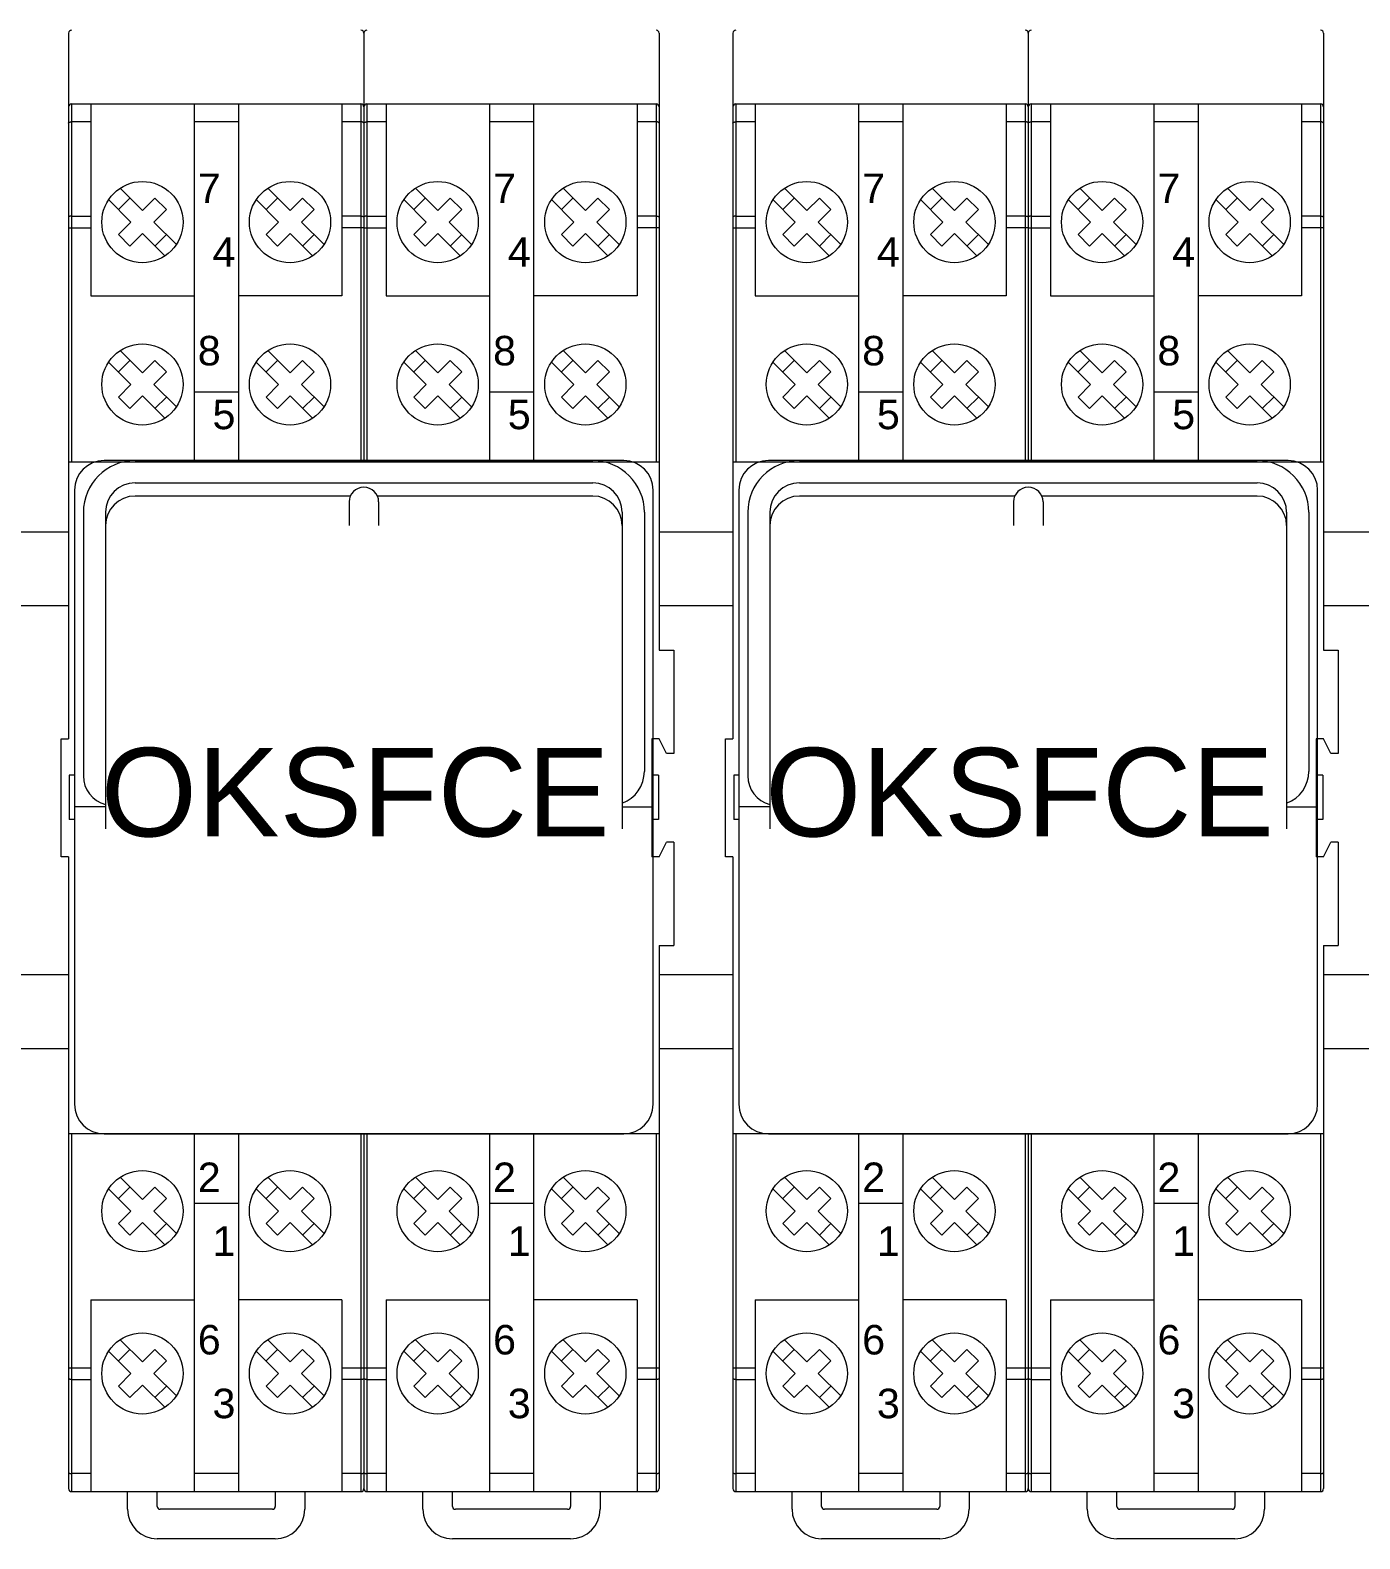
# Model space of a CAD drawing. Header units: millimetres. Extents: x 1359 to 3577, y 1336 to 3557.
# Drawn here: x 2274.6 to 2364.6, y 1787.3 to 1889.5 of the extents above; entities that cross this region are included whole.
import ezdxf

# ---------------------------------------------------------------- set-up
doc = ezdxf.new("R2010")
doc.units = ezdxf.units.MM
doc.set_wipeout_variables(frame=1)
doc.layers.add('000-PI-Oprema', color=30, linetype='Continuous', lineweight=5)
doc.layers.add('002-PI-Kabelska kanalica', color=150, linetype='Continuous')
doc.styles.get("Standard").update_dxf_attribs({"font": 'arial.ttf'})

msp = doc.modelspace()

# ---------------------------------------------------------------- linework, layer by layer
at = {"layer": '000-PI-Oprema', "color": 0, "linetype": 'ByBlock', "lineweight": 0}
for p, q in [((2277.38, 1884.54), (2296.98, 1884.54)), ((2278.68, 1884.54), (2278.68, 1871.54)), ((2295.68, 1884.54), (2295.68, 1871.54)), ((2297.38, 1884.54), (2316.98, 1884.54)), ((2298.68, 1884.54), (2298.68, 1871.54)), ((2315.68, 1884.54), (2315.68, 1871.54)), ((2322.38, 1884.54), (2341.98, 1884.54)), ((2323.68, 1884.54), (2323.68, 1871.54)), ((2340.68, 1884.54), (2340.68, 1871.54)), ((2342.38, 1884.54), (2361.98, 1884.54)), ((2343.68, 1884.54), (2343.68, 1871.54)), ((2360.68, 1884.54), (2360.68, 1871.54)), ((2278.68, 1883.33), (2277.38, 1883.33)), ((2288.68, 1883.33), (2285.68, 1883.33)), ((2296.98, 1883.33), (2295.68, 1883.33)), ((2298.68, 1883.33), (2297.38, 1883.33)), ((2308.68, 1883.33), (2305.68, 1883.33)), ((2316.98, 1883.33), (2315.68, 1883.33)), ((2323.68, 1883.33), (2322.38, 1883.33)), ((2333.68, 1883.33), (2330.68, 1883.33)), ((2341.98, 1883.33), (2340.68, 1883.33)), ((2343.68, 1883.33), (2342.38, 1883.33)), ((2353.68, 1883.33), (2350.68, 1883.33)), ((2361.98, 1883.33), (2360.68, 1883.33)), ((2280.67, 1878.83), (2282.18, 1877.32)), ((2290.67, 1878.83), (2292.18, 1877.32)), ((2300.67, 1878.83), (2302.18, 1877.32)), ((2310.67, 1878.83), (2312.18, 1877.32)), ((2325.67, 1878.83), (2327.18, 1877.32)), ((2335.67, 1878.83), (2337.18, 1877.32)), ((2345.67, 1878.83), (2347.18, 1877.32)), ((2355.67, 1878.83), (2357.18, 1877.32)), ((2279.89, 1878.06), (2281.4, 1876.54)), ((2280.56, 1877.39), (2281.33, 1878.17)), ((2282.18, 1877.32), (2283.03, 1878.17)), ((2283.03, 1878.17), (2283.81, 1877.39)), ((2289.89, 1878.06), (2291.4, 1876.54)), ((2290.56, 1877.39), (2291.33, 1878.17)), ((2292.18, 1877.32), (2293.03, 1878.17)), ((2293.03, 1878.17), (2293.81, 1877.39)), ((2299.89, 1878.06), (2301.4, 1876.54)), ((2300.56, 1877.39), (2301.33, 1878.17)), ((2302.18, 1877.32), (2303.03, 1878.17)), ((2303.03, 1878.17), (2303.81, 1877.39)), ((2309.89, 1878.06), (2311.4, 1876.54)), ((2310.56, 1877.39), (2311.33, 1878.17)), ((2312.18, 1877.32), (2313.03, 1878.17)), ((2313.03, 1878.17), (2313.81, 1877.39)), ((2324.89, 1878.06), (2326.4, 1876.54)), ((2325.56, 1877.39), (2326.33, 1878.17)), ((2327.18, 1877.32), (2328.03, 1878.17)), ((2328.03, 1878.17), (2328.81, 1877.39)), ((2334.89, 1878.06), (2336.4, 1876.54)), ((2335.56, 1877.39), (2336.33, 1878.17)), ((2337.18, 1877.32), (2338.03, 1878.17)), ((2338.03, 1878.17), (2338.81, 1877.39)), ((2344.89, 1878.06), (2346.4, 1876.54)), ((2345.56, 1877.39), (2346.33, 1878.17)), ((2347.18, 1877.32), (2348.03, 1878.17)), ((2348.03, 1878.17), (2348.81, 1877.39)), ((2354.89, 1878.06), (2356.4, 1876.54)), ((2355.56, 1877.39), (2356.33, 1878.17)), ((2357.18, 1877.32), (2358.03, 1878.17)), ((2358.03, 1878.17), (2358.81, 1877.39)), ((2277.38, 1876.95), (2278.68, 1876.95)), ((2280.56, 1875.69), (2281.4, 1876.54)), ((2282.96, 1876.54), (2283.81, 1877.39)), ((2282.96, 1876.54), (2284.48, 1875.02)), ((2290.56, 1875.69), (2291.4, 1876.54)), ((2292.96, 1876.54), (2293.81, 1877.39)), ((2292.96, 1876.54), (2294.48, 1875.02)), ((2296.98, 1876.95), (2295.68, 1876.95)), ((2297.38, 1876.95), (2298.68, 1876.95)), ((2300.56, 1875.69), (2301.4, 1876.54)), ((2302.96, 1876.54), (2303.81, 1877.39)), ((2302.96, 1876.54), (2304.48, 1875.02)), ((2310.56, 1875.69), (2311.4, 1876.54)), ((2312.96, 1876.54), (2313.81, 1877.39)), ((2312.96, 1876.54), (2314.48, 1875.02)), ((2316.98, 1876.95), (2315.68, 1876.95)), ((2322.38, 1876.95), (2323.68, 1876.95)), ((2325.56, 1875.69), (2326.4, 1876.54)), ((2327.96, 1876.54), (2328.81, 1877.39)), ((2327.96, 1876.54), (2329.48, 1875.02)), ((2335.56, 1875.69), (2336.4, 1876.54)), ((2337.96, 1876.54), (2338.81, 1877.39)), ((2337.96, 1876.54), (2339.48, 1875.02)), ((2341.98, 1876.95), (2340.68, 1876.95)), ((2342.38, 1876.95), (2343.68, 1876.95)), ((2345.56, 1875.69), (2346.4, 1876.54)), ((2347.96, 1876.54), (2348.81, 1877.39)), ((2347.96, 1876.54), (2349.48, 1875.02)), ((2355.56, 1875.69), (2356.4, 1876.54)), ((2357.96, 1876.54), (2358.81, 1877.39)), ((2357.96, 1876.54), (2359.48, 1875.02)), ((2361.98, 1876.95), (2360.68, 1876.95)), ((2277.18, 1876.16), (2278.68, 1876.16)), ((2280.56, 1875.69), (2281.33, 1874.91)), ((2281.33, 1874.91), (2282.18, 1875.76)), ((2282.18, 1875.76), (2283.7, 1874.25)), ((2283.03, 1874.91), (2283.81, 1875.69)), ((2290.56, 1875.69), (2291.33, 1874.91)), ((2291.33, 1874.91), (2292.18, 1875.76)), ((2292.18, 1875.76), (2293.7, 1874.25)), ((2293.03, 1874.91), (2293.81, 1875.69)), ((2297.18, 1876.16), (2295.68, 1876.16)), ((2297.18, 1876.16), (2298.68, 1876.16)), ((2300.56, 1875.69), (2301.33, 1874.91)), ((2301.33, 1874.91), (2302.18, 1875.76)), ((2302.18, 1875.76), (2303.7, 1874.25)), ((2303.03, 1874.91), (2303.81, 1875.69)), ((2310.56, 1875.69), (2311.33, 1874.91)), ((2311.33, 1874.91), (2312.18, 1875.76)), ((2312.18, 1875.76), (2313.7, 1874.25)), ((2313.03, 1874.91), (2313.81, 1875.69)), ((2317.18, 1876.16), (2315.68, 1876.16)), ((2322.18, 1876.16), (2323.68, 1876.16)), ((2325.56, 1875.69), (2326.33, 1874.91)), ((2326.33, 1874.91), (2327.18, 1875.76)), ((2327.18, 1875.76), (2328.7, 1874.25)), ((2328.03, 1874.91), (2328.81, 1875.69)), ((2335.56, 1875.69), (2336.33, 1874.91)), ((2336.33, 1874.91), (2337.18, 1875.76)), ((2337.18, 1875.76), (2338.7, 1874.25)), ((2338.03, 1874.91), (2338.81, 1875.69)), ((2342.18, 1876.16), (2340.68, 1876.16)), ((2342.18, 1876.16), (2343.68, 1876.16)), ((2345.56, 1875.69), (2346.33, 1874.91)), ((2346.33, 1874.91), (2347.18, 1875.76)), ((2347.18, 1875.76), (2348.7, 1874.25)), ((2348.03, 1874.91), (2348.81, 1875.69)), ((2355.56, 1875.69), (2356.33, 1874.91)), ((2356.33, 1874.91), (2357.18, 1875.76)), ((2357.18, 1875.76), (2358.7, 1874.25)), ((2358.03, 1874.91), (2358.81, 1875.69)), ((2362.18, 1876.16), (2360.68, 1876.16)), ((2278.68, 1871.54), (2285.68, 1871.54)), ((2295.68, 1871.54), (2288.68, 1871.54)), ((2298.68, 1871.54), (2305.68, 1871.54)), ((2315.68, 1871.54), (2308.68, 1871.54)), ((2323.68, 1871.54), (2330.68, 1871.54)), ((2340.68, 1871.54), (2333.68, 1871.54)), ((2343.68, 1871.54), (2350.68, 1871.54)), ((2360.68, 1871.54), (2353.68, 1871.54)), ((2280.67, 1867.83), (2282.18, 1866.32)), ((2290.67, 1867.83), (2292.18, 1866.32)), ((2300.67, 1867.83), (2302.18, 1866.32)), ((2310.67, 1867.83), (2312.18, 1866.32)), ((2325.67, 1867.83), (2327.18, 1866.32)), ((2335.67, 1867.83), (2337.18, 1866.32)), ((2345.67, 1867.83), (2347.18, 1866.32)), ((2355.67, 1867.83), (2357.18, 1866.32)), ((2279.89, 1867.06), (2281.4, 1865.54)), ((2280.56, 1866.39), (2281.33, 1867.17)), ((2282.18, 1866.32), (2283.03, 1867.17)), ((2282.96, 1865.54), (2283.81, 1866.39)), ((2283.03, 1867.17), (2283.81, 1866.39)), ((2289.89, 1867.06), (2291.4, 1865.54)), ((2290.56, 1866.39), (2291.33, 1867.17)), ((2292.18, 1866.32), (2293.03, 1867.17)), ((2292.96, 1865.54), (2293.81, 1866.39)), ((2293.03, 1867.17), (2293.81, 1866.39)), ((2299.89, 1867.06), (2301.4, 1865.54)), ((2300.56, 1866.39), (2301.33, 1867.17)), ((2302.18, 1866.32), (2303.03, 1867.17)), ((2302.96, 1865.54), (2303.81, 1866.39)), ((2303.03, 1867.17), (2303.81, 1866.39)), ((2309.89, 1867.06), (2311.4, 1865.54)), ((2310.56, 1866.39), (2311.33, 1867.17)), ((2312.18, 1866.32), (2313.03, 1867.17)), ((2312.96, 1865.54), (2313.81, 1866.39)), ((2313.03, 1867.17), (2313.81, 1866.39)), ((2324.89, 1867.06), (2326.4, 1865.54)), ((2325.56, 1866.39), (2326.33, 1867.17)), ((2327.18, 1866.32), (2328.03, 1867.17)), ((2327.96, 1865.54), (2328.81, 1866.39)), ((2328.03, 1867.17), (2328.81, 1866.39)), ((2334.89, 1867.06), (2336.4, 1865.54)), ((2335.56, 1866.39), (2336.33, 1867.17)), ((2337.18, 1866.32), (2338.03, 1867.17)), ((2337.96, 1865.54), (2338.81, 1866.39)), ((2338.03, 1867.17), (2338.81, 1866.39)), ((2344.89, 1867.06), (2346.4, 1865.54)), ((2345.56, 1866.39), (2346.33, 1867.17)), ((2347.18, 1866.32), (2348.03, 1867.17)), ((2347.96, 1865.54), (2348.81, 1866.39)), ((2348.03, 1867.17), (2348.81, 1866.39)), ((2354.89, 1867.06), (2356.4, 1865.54)), ((2355.56, 1866.39), (2356.33, 1867.17)), ((2357.18, 1866.32), (2358.03, 1867.17)), ((2357.96, 1865.54), (2358.81, 1866.39)), ((2358.03, 1867.17), (2358.81, 1866.39)), ((2280.56, 1864.69), (2281.4, 1865.54)), ((2282.96, 1865.54), (2284.48, 1864.02)), ((2290.56, 1864.69), (2291.4, 1865.54)), ((2292.96, 1865.54), (2294.48, 1864.02)), ((2300.56, 1864.69), (2301.4, 1865.54)), ((2302.96, 1865.54), (2304.48, 1864.02)), ((2310.56, 1864.69), (2311.4, 1865.54)), ((2312.96, 1865.54), (2314.48, 1864.02)), ((2325.56, 1864.69), (2326.4, 1865.54)), ((2327.96, 1865.54), (2329.48, 1864.02)), ((2335.56, 1864.69), (2336.4, 1865.54)), ((2337.96, 1865.54), (2339.48, 1864.02)), ((2345.56, 1864.69), (2346.4, 1865.54)), ((2347.96, 1865.54), (2349.48, 1864.02)), ((2355.56, 1864.69), (2356.4, 1865.54)), ((2357.96, 1865.54), (2359.48, 1864.02)), ((2280.56, 1864.69), (2281.33, 1863.91)), ((2281.33, 1863.91), (2282.18, 1864.76)), ((2282.18, 1864.76), (2283.7, 1863.25)), ((2283.03, 1863.91), (2283.81, 1864.69)), ((2288.68, 1865.02), (2285.68, 1865.02)), ((2290.56, 1864.69), (2291.33, 1863.91)), ((2291.33, 1863.91), (2292.18, 1864.76)), ((2292.18, 1864.76), (2293.7, 1863.25)), ((2293.03, 1863.91), (2293.81, 1864.69)), ((2300.56, 1864.69), (2301.33, 1863.91)), ((2301.33, 1863.91), (2302.18, 1864.76)), ((2302.18, 1864.76), (2303.7, 1863.25)), ((2303.03, 1863.91), (2303.81, 1864.69)), ((2308.68, 1865.02), (2305.68, 1865.02)), ((2310.56, 1864.69), (2311.33, 1863.91)), ((2311.33, 1863.91), (2312.18, 1864.76)), ((2312.18, 1864.76), (2313.7, 1863.25)), ((2313.03, 1863.91), (2313.81, 1864.69)), ((2325.56, 1864.69), (2326.33, 1863.91)), ((2326.33, 1863.91), (2327.18, 1864.76)), ((2327.18, 1864.76), (2328.7, 1863.25)), ((2328.03, 1863.91), (2328.81, 1864.69)), ((2333.68, 1865.02), (2330.68, 1865.02)), ((2335.56, 1864.69), (2336.33, 1863.91)), ((2336.33, 1863.91), (2337.18, 1864.76)), ((2337.18, 1864.76), (2338.7, 1863.25)), ((2338.03, 1863.91), (2338.81, 1864.69)), ((2345.56, 1864.69), (2346.33, 1863.91)), ((2346.33, 1863.91), (2347.18, 1864.76)), ((2347.18, 1864.76), (2348.7, 1863.25)), ((2348.03, 1863.91), (2348.81, 1864.69)), ((2353.68, 1865.02), (2350.68, 1865.02)), ((2355.56, 1864.69), (2356.33, 1863.91)), ((2356.33, 1863.91), (2357.18, 1864.76)), ((2357.18, 1864.76), (2358.7, 1863.25)), ((2358.03, 1863.91), (2358.81, 1864.69)), ((2318.18, 1847.54), (2318.18, 1840.54)), ((2363.18, 1847.54), (2363.18, 1840.54)), ((2318.18, 1834.54), (2318.18, 1827.54)), ((2363.18, 1834.54), (2363.18, 1827.54)), ((2279.89, 1811.06), (2281.4, 1809.54)), ((2280.56, 1810.39), (2281.33, 1811.17)), ((2280.67, 1811.83), (2282.18, 1810.32)), ((2282.18, 1810.32), (2283.03, 1811.17)), ((2283.03, 1811.17), (2283.81, 1810.39)), ((2289.89, 1811.06), (2291.4, 1809.54)), ((2290.56, 1810.39), (2291.33, 1811.17)), ((2290.67, 1811.83), (2292.18, 1810.32)), ((2292.18, 1810.32), (2293.03, 1811.17)), ((2293.03, 1811.17), (2293.81, 1810.39)), ((2299.89, 1811.06), (2301.4, 1809.54)), ((2300.56, 1810.39), (2301.33, 1811.17)), ((2300.67, 1811.83), (2302.18, 1810.32)), ((2302.18, 1810.32), (2303.03, 1811.17)), ((2303.03, 1811.17), (2303.81, 1810.39)), ((2309.89, 1811.06), (2311.4, 1809.54)), ((2310.56, 1810.39), (2311.33, 1811.17)), ((2310.67, 1811.83), (2312.18, 1810.32)), ((2312.18, 1810.32), (2313.03, 1811.17)), ((2313.03, 1811.17), (2313.81, 1810.39)), ((2324.89, 1811.06), (2326.4, 1809.54)), ((2325.56, 1810.39), (2326.33, 1811.17)), ((2325.67, 1811.83), (2327.18, 1810.32)), ((2327.18, 1810.32), (2328.03, 1811.17)), ((2328.03, 1811.17), (2328.81, 1810.39)), ((2334.89, 1811.06), (2336.4, 1809.54)), ((2335.56, 1810.39), (2336.33, 1811.17)), ((2335.67, 1811.83), (2337.18, 1810.32)), ((2337.18, 1810.32), (2338.03, 1811.17)), ((2338.03, 1811.17), (2338.81, 1810.39)), ((2344.89, 1811.06), (2346.4, 1809.54)), ((2345.56, 1810.39), (2346.33, 1811.17)), ((2345.67, 1811.83), (2347.18, 1810.32)), ((2347.18, 1810.32), (2348.03, 1811.17)), ((2348.03, 1811.17), (2348.81, 1810.39)), ((2354.89, 1811.06), (2356.4, 1809.54)), ((2355.56, 1810.39), (2356.33, 1811.17)), ((2355.67, 1811.83), (2357.18, 1810.32)), ((2357.18, 1810.32), (2358.03, 1811.17)), ((2358.03, 1811.17), (2358.81, 1810.39)), ((2282.96, 1809.54), (2283.81, 1810.39)), ((2288.68, 1810.06), (2285.68, 1810.06)), ((2292.96, 1809.54), (2293.81, 1810.39)), ((2302.96, 1809.54), (2303.81, 1810.39)), ((2308.68, 1810.06), (2305.68, 1810.06)), ((2312.96, 1809.54), (2313.81, 1810.39)), ((2327.96, 1809.54), (2328.81, 1810.39)), ((2333.68, 1810.06), (2330.68, 1810.06)), ((2337.96, 1809.54), (2338.81, 1810.39)), ((2347.96, 1809.54), (2348.81, 1810.39)), ((2353.68, 1810.06), (2350.68, 1810.06)), ((2357.96, 1809.54), (2358.81, 1810.39)), ((2280.56, 1808.69), (2281.4, 1809.54)), ((2282.96, 1809.54), (2284.48, 1808.02)), ((2290.56, 1808.69), (2291.4, 1809.54)), ((2292.96, 1809.54), (2294.48, 1808.02)), ((2300.56, 1808.69), (2301.4, 1809.54)), ((2302.96, 1809.54), (2304.48, 1808.02)), ((2310.56, 1808.69), (2311.4, 1809.54)), ((2312.96, 1809.54), (2314.48, 1808.02)), ((2325.56, 1808.69), (2326.4, 1809.54)), ((2327.96, 1809.54), (2329.48, 1808.02)), ((2335.56, 1808.69), (2336.4, 1809.54)), ((2337.96, 1809.54), (2339.48, 1808.02)), ((2345.56, 1808.69), (2346.4, 1809.54)), ((2347.96, 1809.54), (2349.48, 1808.02)), ((2355.56, 1808.69), (2356.4, 1809.54)), ((2357.96, 1809.54), (2359.48, 1808.02)), ((2280.56, 1808.69), (2281.33, 1807.91)), ((2281.33, 1807.91), (2282.18, 1808.76)), ((2282.18, 1808.76), (2283.7, 1807.25)), ((2283.03, 1807.91), (2283.81, 1808.69)), ((2290.56, 1808.69), (2291.33, 1807.91)), ((2291.33, 1807.91), (2292.18, 1808.76)), ((2292.18, 1808.76), (2293.7, 1807.25)), ((2293.03, 1807.91), (2293.81, 1808.69)), ((2300.56, 1808.69), (2301.33, 1807.91)), ((2301.33, 1807.91), (2302.18, 1808.76)), ((2302.18, 1808.76), (2303.7, 1807.25)), ((2303.03, 1807.91), (2303.81, 1808.69)), ((2310.56, 1808.69), (2311.33, 1807.91)), ((2311.33, 1807.91), (2312.18, 1808.76)), ((2312.18, 1808.76), (2313.7, 1807.25)), ((2313.03, 1807.91), (2313.81, 1808.69)), ((2325.56, 1808.69), (2326.33, 1807.91)), ((2326.33, 1807.91), (2327.18, 1808.76)), ((2327.18, 1808.76), (2328.7, 1807.25)), ((2328.03, 1807.91), (2328.81, 1808.69)), ((2335.56, 1808.69), (2336.33, 1807.91)), ((2336.33, 1807.91), (2337.18, 1808.76)), ((2337.18, 1808.76), (2338.7, 1807.25)), ((2338.03, 1807.91), (2338.81, 1808.69)), ((2345.56, 1808.69), (2346.33, 1807.91)), ((2346.33, 1807.91), (2347.18, 1808.76)), ((2347.18, 1808.76), (2348.7, 1807.25)), ((2348.03, 1807.91), (2348.81, 1808.69)), ((2355.56, 1808.69), (2356.33, 1807.91)), ((2356.33, 1807.91), (2357.18, 1808.76)), ((2357.18, 1808.76), (2358.7, 1807.25)), ((2358.03, 1807.91), (2358.81, 1808.69)), ((2278.68, 1803.54), (2278.68, 1790.54)), ((2278.68, 1803.54), (2285.68, 1803.54)), ((2295.68, 1803.54), (2288.68, 1803.54)), ((2295.68, 1803.54), (2295.68, 1790.54)), ((2298.68, 1803.54), (2298.68, 1790.54)), ((2298.68, 1803.54), (2305.68, 1803.54)), ((2315.68, 1803.54), (2308.68, 1803.54)), ((2315.68, 1803.54), (2315.68, 1790.54)), ((2323.68, 1803.54), (2323.68, 1790.54)), ((2323.68, 1803.54), (2330.68, 1803.54)), ((2340.68, 1803.54), (2333.68, 1803.54)), ((2340.68, 1803.54), (2340.68, 1790.54)), ((2343.68, 1803.54), (2343.68, 1790.54)), ((2343.68, 1803.54), (2350.68, 1803.54)), ((2360.68, 1803.54), (2353.68, 1803.54)), ((2360.68, 1803.54), (2360.68, 1790.54)), ((2280.67, 1800.83), (2282.18, 1799.32)), ((2290.67, 1800.83), (2292.18, 1799.32)), ((2300.67, 1800.83), (2302.18, 1799.32)), ((2310.67, 1800.83), (2312.18, 1799.32)), ((2325.67, 1800.83), (2327.18, 1799.32)), ((2335.67, 1800.83), (2337.18, 1799.32)), ((2345.67, 1800.83), (2347.18, 1799.32)), ((2355.67, 1800.83), (2357.18, 1799.32)), ((2279.89, 1800.06), (2281.4, 1798.54)), ((2280.56, 1799.39), (2281.33, 1800.17)), ((2282.18, 1799.32), (2283.03, 1800.17)), ((2283.03, 1800.17), (2283.81, 1799.39)), ((2289.89, 1800.06), (2291.4, 1798.54)), ((2290.56, 1799.39), (2291.33, 1800.17)), ((2292.18, 1799.32), (2293.03, 1800.17)), ((2293.03, 1800.17), (2293.81, 1799.39)), ((2299.89, 1800.06), (2301.4, 1798.54)), ((2300.56, 1799.39), (2301.33, 1800.17)), ((2302.18, 1799.32), (2303.03, 1800.17)), ((2303.03, 1800.17), (2303.81, 1799.39)), ((2309.89, 1800.06), (2311.4, 1798.54)), ((2310.56, 1799.39), (2311.33, 1800.17)), ((2312.18, 1799.32), (2313.03, 1800.17)), ((2313.03, 1800.17), (2313.81, 1799.39)), ((2324.89, 1800.06), (2326.4, 1798.54)), ((2325.56, 1799.39), (2326.33, 1800.17)), ((2327.18, 1799.32), (2328.03, 1800.17)), ((2328.03, 1800.17), (2328.81, 1799.39)), ((2334.89, 1800.06), (2336.4, 1798.54)), ((2335.56, 1799.39), (2336.33, 1800.17)), ((2337.18, 1799.32), (2338.03, 1800.17)), ((2338.03, 1800.17), (2338.81, 1799.39)), ((2344.89, 1800.06), (2346.4, 1798.54)), ((2345.56, 1799.39), (2346.33, 1800.17)), ((2347.18, 1799.32), (2348.03, 1800.17)), ((2348.03, 1800.17), (2348.81, 1799.39)), ((2354.89, 1800.06), (2356.4, 1798.54)), ((2355.56, 1799.39), (2356.33, 1800.17)), ((2357.18, 1799.32), (2358.03, 1800.17)), ((2358.03, 1800.17), (2358.81, 1799.39)), ((2277.18, 1798.92), (2278.68, 1798.92)), ((2282.96, 1798.54), (2283.81, 1799.39)), ((2292.96, 1798.54), (2293.81, 1799.39)), ((2295.68, 1798.92), (2297.18, 1798.92)), ((2297.18, 1798.92), (2298.68, 1798.92)), ((2302.96, 1798.54), (2303.81, 1799.39)), ((2312.96, 1798.54), (2313.81, 1799.39)), ((2315.68, 1798.92), (2317.18, 1798.92)), ((2322.18, 1798.92), (2323.68, 1798.92)), ((2327.96, 1798.54), (2328.81, 1799.39)), ((2337.96, 1798.54), (2338.81, 1799.39)), ((2340.68, 1798.92), (2342.18, 1798.92)), ((2342.18, 1798.92), (2343.68, 1798.92)), ((2347.96, 1798.54), (2348.81, 1799.39)), ((2357.96, 1798.54), (2358.81, 1799.39)), ((2360.68, 1798.92), (2362.18, 1798.92)), ((2277.38, 1798.13), (2278.68, 1798.13)), ((2280.56, 1797.69), (2281.4, 1798.54)), ((2281.33, 1796.91), (2282.18, 1797.76)), ((2282.18, 1797.76), (2283.7, 1796.25)), ((2282.96, 1798.54), (2284.48, 1797.02)), ((2290.56, 1797.69), (2291.4, 1798.54)), ((2291.33, 1796.91), (2292.18, 1797.76)), ((2292.18, 1797.76), (2293.7, 1796.25)), ((2292.96, 1798.54), (2294.48, 1797.02)), ((2296.98, 1798.13), (2295.68, 1798.13)), ((2297.38, 1798.13), (2298.68, 1798.13)), ((2300.56, 1797.69), (2301.4, 1798.54)), ((2301.33, 1796.91), (2302.18, 1797.76)), ((2302.18, 1797.76), (2303.7, 1796.25)), ((2302.96, 1798.54), (2304.48, 1797.02)), ((2310.56, 1797.69), (2311.4, 1798.54)), ((2311.33, 1796.91), (2312.18, 1797.76)), ((2312.18, 1797.76), (2313.7, 1796.25)), ((2312.96, 1798.54), (2314.48, 1797.02)), ((2316.98, 1798.13), (2315.68, 1798.13)), ((2322.38, 1798.13), (2323.68, 1798.13)), ((2325.56, 1797.69), (2326.4, 1798.54)), ((2326.33, 1796.91), (2327.18, 1797.76)), ((2327.18, 1797.76), (2328.7, 1796.25)), ((2327.96, 1798.54), (2329.48, 1797.02)), ((2335.56, 1797.69), (2336.4, 1798.54)), ((2336.33, 1796.91), (2337.18, 1797.76)), ((2337.18, 1797.76), (2338.7, 1796.25)), ((2337.96, 1798.54), (2339.48, 1797.02)), ((2341.98, 1798.13), (2340.68, 1798.13)), ((2342.38, 1798.13), (2343.68, 1798.13)), ((2345.56, 1797.69), (2346.4, 1798.54)), ((2346.33, 1796.91), (2347.18, 1797.76)), ((2347.18, 1797.76), (2348.7, 1796.25)), ((2347.96, 1798.54), (2349.48, 1797.02)), ((2355.56, 1797.69), (2356.4, 1798.54)), ((2356.33, 1796.91), (2357.18, 1797.76)), ((2357.18, 1797.76), (2358.7, 1796.25)), ((2357.96, 1798.54), (2359.48, 1797.02)), ((2361.98, 1798.13), (2360.68, 1798.13)), ((2280.56, 1797.69), (2281.33, 1796.91)), ((2283.03, 1796.91), (2283.81, 1797.69)), ((2290.56, 1797.69), (2291.33, 1796.91)), ((2293.03, 1796.91), (2293.81, 1797.69)), ((2300.56, 1797.69), (2301.33, 1796.91)), ((2303.03, 1796.91), (2303.81, 1797.69)), ((2310.56, 1797.69), (2311.33, 1796.91)), ((2313.03, 1796.91), (2313.81, 1797.69)), ((2325.56, 1797.69), (2326.33, 1796.91)), ((2328.03, 1796.91), (2328.81, 1797.69)), ((2335.56, 1797.69), (2336.33, 1796.91)), ((2338.03, 1796.91), (2338.81, 1797.69)), ((2345.56, 1797.69), (2346.33, 1796.91)), ((2348.03, 1796.91), (2348.81, 1797.69)), ((2355.56, 1797.69), (2356.33, 1796.91)), ((2358.03, 1796.91), (2358.81, 1797.69)), ((2278.68, 1791.76), (2277.38, 1791.76)), ((2288.68, 1791.76), (2285.68, 1791.76)), ((2296.98, 1791.76), (2295.68, 1791.76)), ((2298.68, 1791.76), (2297.38, 1791.76)), ((2308.68, 1791.76), (2305.68, 1791.76)), ((2316.98, 1791.76), (2315.68, 1791.76)), ((2323.68, 1791.76), (2322.38, 1791.76)), ((2333.68, 1791.76), (2330.68, 1791.76)), ((2341.98, 1791.76), (2340.68, 1791.76)), ((2343.68, 1791.76), (2342.38, 1791.76)), ((2353.68, 1791.76), (2350.68, 1791.76)), ((2361.98, 1791.76), (2360.68, 1791.76)), ((2277.38, 1790.54), (2296.98, 1790.54)), ((2281.18, 1789.34), (2281.18, 1790.54)), ((2283.18, 1789.54), (2283.18, 1790.54)), ((2283.18, 1789.54), (2283.18, 1790.54)), ((2291.18, 1790.54), (2291.18, 1789.54)), ((2291.18, 1790.54), (2291.18, 1789.54)), ((2293.18, 1790.54), (2293.18, 1789.34)), ((2297.38, 1790.54), (2316.98, 1790.54)), ((2301.18, 1789.34), (2301.18, 1790.54)), ((2303.18, 1789.54), (2303.18, 1790.54)), ((2311.18, 1790.54), (2311.18, 1789.54)), ((2313.18, 1790.54), (2313.18, 1789.34)), ((2322.38, 1790.54), (2341.98, 1790.54)), ((2326.18, 1789.34), (2326.18, 1790.54)), ((2328.18, 1789.54), (2328.18, 1790.54)), ((2328.18, 1789.54), (2328.18, 1790.54)), ((2336.18, 1790.54), (2336.18, 1789.54)), ((2336.18, 1790.54), (2336.18, 1789.54)), ((2338.18, 1790.54), (2338.18, 1789.34)), ((2342.38, 1790.54), (2361.98, 1790.54)), ((2346.18, 1789.34), (2346.18, 1790.54)), ((2348.18, 1789.54), (2348.18, 1790.54)), ((2356.18, 1790.54), (2356.18, 1789.54)), ((2358.18, 1790.54), (2358.18, 1789.34)), ((2290.98, 1789.34), (2283.38, 1789.34)), ((2290.98, 1789.34), (2283.38, 1789.34)), ((2310.98, 1789.34), (2303.38, 1789.34)), ((2335.98, 1789.34), (2328.38, 1789.34)), ((2335.98, 1789.34), (2328.38, 1789.34)), ((2355.98, 1789.34), (2348.38, 1789.34)), ((2291.18, 1787.34), (2283.18, 1787.34)), ((2311.18, 1787.34), (2303.18, 1787.34)), ((2336.18, 1787.34), (2328.18, 1787.34)), ((2356.18, 1787.34), (2348.18, 1787.34))]:
    msp.add_line(p, q, dxfattribs=at)
for points in [[(2277.18, 1883.25), (2277.18, 1883.26), (2277.19, 1883.27), (2277.2, 1883.28), (2277.21, 1883.29), (2277.22, 1883.29), (2277.24, 1883.3), (2277.26, 1883.31), (2277.28, 1883.31), (2277.31, 1883.32), (2277.33, 1883.32), (2277.36, 1883.32), (2277.38, 1883.33)], [(2297.18, 1883.25), (2297.18, 1883.26), (2297.18, 1883.27), (2297.17, 1883.28), (2297.16, 1883.29), (2297.14, 1883.29), (2297.12, 1883.3), (2297.1, 1883.31), (2297.08, 1883.31), (2297.06, 1883.32), (2297.03, 1883.32), (2297.01, 1883.32), (2296.98, 1883.33)], [(2297.18, 1883.25), (2297.18, 1883.26), (2297.19, 1883.27), (2297.2, 1883.28), (2297.21, 1883.29), (2297.22, 1883.29), (2297.24, 1883.3), (2297.26, 1883.31), (2297.28, 1883.31), (2297.31, 1883.32), (2297.33, 1883.32), (2297.36, 1883.32), (2297.38, 1883.33)], [(2317.18, 1883.25), (2317.18, 1883.26), (2317.18, 1883.27), (2317.17, 1883.28), (2317.16, 1883.29), (2317.14, 1883.29), (2317.12, 1883.3), (2317.1, 1883.31), (2317.08, 1883.31), (2317.06, 1883.32), (2317.03, 1883.32), (2317.01, 1883.32), (2316.98, 1883.33)], [(2322.18, 1883.25), (2322.18, 1883.26), (2322.19, 1883.27), (2322.2, 1883.28), (2322.21, 1883.29), (2322.22, 1883.29), (2322.24, 1883.3), (2322.26, 1883.31), (2322.28, 1883.31), (2322.31, 1883.32), (2322.33, 1883.32), (2322.36, 1883.32), (2322.38, 1883.33)], [(2342.18, 1883.25), (2342.18, 1883.26), (2342.18, 1883.27), (2342.17, 1883.28), (2342.16, 1883.29), (2342.14, 1883.29), (2342.12, 1883.3), (2342.1, 1883.31), (2342.08, 1883.31), (2342.06, 1883.32), (2342.03, 1883.32), (2342.01, 1883.32), (2341.98, 1883.33)], [(2342.18, 1883.25), (2342.18, 1883.26), (2342.19, 1883.27), (2342.2, 1883.28), (2342.21, 1883.29), (2342.22, 1883.29), (2342.24, 1883.3), (2342.26, 1883.31), (2342.28, 1883.31), (2342.31, 1883.32), (2342.33, 1883.32), (2342.36, 1883.32), (2342.38, 1883.33)], [(2362.18, 1883.25), (2362.18, 1883.26), (2362.18, 1883.27), (2362.17, 1883.28), (2362.16, 1883.29), (2362.14, 1883.29), (2362.12, 1883.3), (2362.1, 1883.31), (2362.08, 1883.31), (2362.06, 1883.32), (2362.03, 1883.32), (2362.01, 1883.32), (2361.98, 1883.33)], [(2277.38, 1876.95), (2277.36, 1876.95), (2277.33, 1876.95), (2277.31, 1876.94), (2277.28, 1876.94), (2277.26, 1876.93), (2277.24, 1876.92), (2277.22, 1876.92), (2277.21, 1876.91), (2277.2, 1876.9), (2277.19, 1876.89), (2277.18, 1876.88), (2277.18, 1876.87)], [(2296.98, 1876.95), (2297.01, 1876.95), (2297.03, 1876.95), (2297.06, 1876.94), (2297.08, 1876.94), (2297.1, 1876.93), (2297.12, 1876.92), (2297.14, 1876.92), (2297.16, 1876.91), (2297.17, 1876.9), (2297.18, 1876.89), (2297.18, 1876.88), (2297.18, 1876.87)], [(2297.38, 1876.95), (2297.36, 1876.95), (2297.33, 1876.95), (2297.31, 1876.94), (2297.28, 1876.94), (2297.26, 1876.93), (2297.24, 1876.92), (2297.22, 1876.92), (2297.21, 1876.91), (2297.2, 1876.9), (2297.19, 1876.89), (2297.18, 1876.88), (2297.18, 1876.87)], [(2316.98, 1876.95), (2317.01, 1876.95), (2317.03, 1876.95), (2317.06, 1876.94), (2317.08, 1876.94), (2317.1, 1876.93), (2317.12, 1876.92), (2317.14, 1876.92), (2317.16, 1876.91), (2317.17, 1876.9), (2317.18, 1876.89), (2317.18, 1876.88), (2317.18, 1876.87)], [(2322.38, 1876.95), (2322.36, 1876.95), (2322.33, 1876.95), (2322.31, 1876.94), (2322.28, 1876.94), (2322.26, 1876.93), (2322.24, 1876.92), (2322.22, 1876.92), (2322.21, 1876.91), (2322.2, 1876.9), (2322.19, 1876.89), (2322.18, 1876.88), (2322.18, 1876.87)], [(2341.98, 1876.95), (2342.01, 1876.95), (2342.03, 1876.95), (2342.06, 1876.94), (2342.08, 1876.94), (2342.1, 1876.93), (2342.12, 1876.92), (2342.14, 1876.92), (2342.16, 1876.91), (2342.17, 1876.9), (2342.18, 1876.89), (2342.18, 1876.88), (2342.18, 1876.87)], [(2342.38, 1876.95), (2342.36, 1876.95), (2342.33, 1876.95), (2342.31, 1876.94), (2342.28, 1876.94), (2342.26, 1876.93), (2342.24, 1876.92), (2342.22, 1876.92), (2342.21, 1876.91), (2342.2, 1876.9), (2342.19, 1876.89), (2342.18, 1876.88), (2342.18, 1876.87)], [(2361.98, 1876.95), (2362.01, 1876.95), (2362.03, 1876.95), (2362.06, 1876.94), (2362.08, 1876.94), (2362.1, 1876.93), (2362.12, 1876.92), (2362.14, 1876.92), (2362.16, 1876.91), (2362.17, 1876.9), (2362.18, 1876.89), (2362.18, 1876.88), (2362.18, 1876.87)], [(2277.38, 1798.13), (2277.36, 1798.13), (2277.33, 1798.13), (2277.31, 1798.14), (2277.28, 1798.14), (2277.26, 1798.15), (2277.24, 1798.16), (2277.22, 1798.16), (2277.21, 1798.17), (2277.2, 1798.18), (2277.19, 1798.19), (2277.18, 1798.2), (2277.18, 1798.21)], [(2297.18, 1798.21), (2297.18, 1798.2), (2297.18, 1798.19), (2297.17, 1798.18), (2297.16, 1798.17), (2297.14, 1798.16), (2297.12, 1798.16), (2297.1, 1798.15), (2297.08, 1798.14), (2297.06, 1798.14), (2297.03, 1798.13), (2297.01, 1798.13), (2296.98, 1798.13)], [(2297.38, 1798.13), (2297.36, 1798.13), (2297.33, 1798.13), (2297.31, 1798.14), (2297.28, 1798.14), (2297.26, 1798.15), (2297.24, 1798.16), (2297.22, 1798.16), (2297.21, 1798.17), (2297.2, 1798.18), (2297.19, 1798.19), (2297.18, 1798.2), (2297.18, 1798.21)], [(2317.18, 1798.21), (2317.18, 1798.2), (2317.18, 1798.19), (2317.17, 1798.18), (2317.16, 1798.17), (2317.14, 1798.16), (2317.12, 1798.16), (2317.1, 1798.15), (2317.08, 1798.14), (2317.06, 1798.14), (2317.03, 1798.13), (2317.01, 1798.13), (2316.98, 1798.13)], [(2322.38, 1798.13), (2322.36, 1798.13), (2322.33, 1798.13), (2322.31, 1798.14), (2322.28, 1798.14), (2322.26, 1798.15), (2322.24, 1798.16), (2322.22, 1798.16), (2322.21, 1798.17), (2322.2, 1798.18), (2322.19, 1798.19), (2322.18, 1798.2), (2322.18, 1798.21)], [(2342.18, 1798.21), (2342.18, 1798.2), (2342.18, 1798.19), (2342.17, 1798.18), (2342.16, 1798.17), (2342.14, 1798.16), (2342.12, 1798.16), (2342.1, 1798.15), (2342.08, 1798.14), (2342.06, 1798.14), (2342.03, 1798.13), (2342.01, 1798.13), (2341.98, 1798.13)], [(2342.38, 1798.13), (2342.36, 1798.13), (2342.33, 1798.13), (2342.31, 1798.14), (2342.28, 1798.14), (2342.26, 1798.15), (2342.24, 1798.16), (2342.22, 1798.16), (2342.21, 1798.17), (2342.2, 1798.18), (2342.19, 1798.19), (2342.18, 1798.2), (2342.18, 1798.21)], [(2362.18, 1798.21), (2362.18, 1798.2), (2362.18, 1798.19), (2362.17, 1798.18), (2362.16, 1798.17), (2362.14, 1798.16), (2362.12, 1798.16), (2362.1, 1798.15), (2362.08, 1798.14), (2362.06, 1798.14), (2362.03, 1798.13), (2362.01, 1798.13), (2361.98, 1798.13)], [(2277.18, 1791.83), (2277.18, 1791.82), (2277.19, 1791.81), (2277.2, 1791.8), (2277.21, 1791.79), (2277.22, 1791.79), (2277.24, 1791.78), (2277.26, 1791.77), (2277.28, 1791.77), (2277.31, 1791.76), (2277.33, 1791.76), (2277.36, 1791.76), (2277.38, 1791.76)], [(2296.98, 1791.76), (2297.01, 1791.76), (2297.03, 1791.76), (2297.06, 1791.76), (2297.08, 1791.77), (2297.1, 1791.77), (2297.12, 1791.78), (2297.14, 1791.79), (2297.16, 1791.79), (2297.17, 1791.8), (2297.18, 1791.81), (2297.18, 1791.82), (2297.18, 1791.83)], [(2297.18, 1791.83), (2297.18, 1791.82), (2297.19, 1791.81), (2297.2, 1791.8), (2297.21, 1791.79), (2297.22, 1791.79), (2297.24, 1791.78), (2297.26, 1791.77), (2297.28, 1791.77), (2297.31, 1791.76), (2297.33, 1791.76), (2297.36, 1791.76), (2297.38, 1791.76)], [(2316.98, 1791.76), (2317.01, 1791.76), (2317.03, 1791.76), (2317.06, 1791.76), (2317.08, 1791.77), (2317.1, 1791.77), (2317.12, 1791.78), (2317.14, 1791.79), (2317.16, 1791.79), (2317.17, 1791.8), (2317.18, 1791.81), (2317.18, 1791.82), (2317.18, 1791.83)], [(2322.18, 1791.83), (2322.18, 1791.82), (2322.19, 1791.81), (2322.2, 1791.8), (2322.21, 1791.79), (2322.22, 1791.79), (2322.24, 1791.78), (2322.26, 1791.77), (2322.28, 1791.77), (2322.31, 1791.76), (2322.33, 1791.76), (2322.36, 1791.76), (2322.38, 1791.76)], [(2341.98, 1791.76), (2342.01, 1791.76), (2342.03, 1791.76), (2342.06, 1791.76), (2342.08, 1791.77), (2342.1, 1791.77), (2342.12, 1791.78), (2342.14, 1791.79), (2342.16, 1791.79), (2342.17, 1791.8), (2342.18, 1791.81), (2342.18, 1791.82), (2342.18, 1791.83)], [(2342.18, 1791.83), (2342.18, 1791.82), (2342.19, 1791.81), (2342.2, 1791.8), (2342.21, 1791.79), (2342.22, 1791.79), (2342.24, 1791.78), (2342.26, 1791.77), (2342.28, 1791.77), (2342.31, 1791.76), (2342.33, 1791.76), (2342.36, 1791.76), (2342.38, 1791.76)], [(2361.98, 1791.76), (2362.01, 1791.76), (2362.03, 1791.76), (2362.06, 1791.76), (2362.08, 1791.77), (2362.1, 1791.77), (2362.12, 1791.78), (2362.14, 1791.79), (2362.16, 1791.79), (2362.17, 1791.8), (2362.18, 1791.81), (2362.18, 1791.82), (2362.18, 1791.83)]]:
    msp.add_lwpolyline(points, dxfattribs=at)
for centre in [(2282.18, 1876.54), (2292.18, 1876.54), (2302.18, 1876.54), (2312.18, 1876.54), (2327.18, 1876.54), (2337.18, 1876.54), (2347.18, 1876.54), (2357.18, 1876.54), (2282.18, 1865.54), (2292.18, 1865.54), (2302.18, 1865.54), (2312.18, 1865.54), (2327.18, 1865.54), (2337.18, 1865.54), (2347.18, 1865.54), (2357.18, 1865.54), (2282.18, 1809.54), (2292.18, 1809.54), (2302.18, 1809.54), (2312.18, 1809.54), (2327.18, 1809.54), (2337.18, 1809.54), (2347.18, 1809.54), (2357.18, 1809.54), (2282.18, 1798.54), (2292.18, 1798.54), (2302.18, 1798.54), (2312.18, 1798.54), (2327.18, 1798.54), (2337.18, 1798.54), (2347.18, 1798.54), (2357.18, 1798.54)]:
    msp.add_circle(centre, 2.75, dxfattribs=at)
for centre, radius, start, end in [((2277.38, 1889.34), 0.2, 90, 180), ((2296.98, 1889.34), 0.2, 0, 90), ((2297.38, 1889.34), 0.2, 90, 180), ((2316.98, 1889.34), 0.2, 0, 90), ((2322.38, 1889.34), 0.2, 90, 180), ((2341.98, 1889.34), 0.2, 0, 90), ((2342.38, 1889.34), 0.2, 90, 180), ((2361.98, 1889.34), 0.2, 0, 90), ((2277.38, 1884.34), 0.2, 90, 180), ((2296.98, 1884.34), 0.2, 0, 90), ((2297.38, 1884.34), 0.2, 90, 180), ((2316.98, 1884.34), 0.2, 0, 90), ((2322.38, 1884.34), 0.2, 90, 180), ((2341.98, 1884.34), 0.2, 0, 90), ((2342.38, 1884.34), 0.2, 90, 180), ((2361.98, 1884.34), 0.2, 0, 90), ((2277.38, 1790.74), 0.2, 180, 270), ((2296.98, 1790.74), 0.2, 270, 0), ((2297.38, 1790.74), 0.2, 180, 270), ((2316.98, 1790.74), 0.2, 270, 0), ((2322.38, 1790.74), 0.2, 180, 270), ((2341.98, 1790.74), 0.2, 270, 0), ((2342.38, 1790.74), 0.2, 180, 270), ((2361.98, 1790.74), 0.2, 270, 0), ((2283.38, 1789.54), 0.2, 180, 270), ((2283.38, 1789.54), 0.2, 180, 270), ((2290.98, 1789.54), 0.2, 270, 0), ((2290.98, 1789.54), 0.2, 270, 0), ((2303.38, 1789.54), 0.2, 180, 270), ((2310.98, 1789.54), 0.2, 270, 0), ((2328.38, 1789.54), 0.2, 180, 270), ((2328.38, 1789.54), 0.2, 180, 270), ((2335.98, 1789.54), 0.2, 270, 0), ((2335.98, 1789.54), 0.2, 270, 0), ((2348.38, 1789.54), 0.2, 180, 270), ((2355.98, 1789.54), 0.2, 270, 0), ((2283.18, 1789.34), 2, 180, 270), ((2291.18, 1789.34), 2, 270, 0), ((2303.18, 1789.34), 2, 180, 270), ((2311.18, 1789.34), 2, 270, 0), ((2328.18, 1789.34), 2, 180, 270), ((2336.18, 1789.34), 2, 270, 0), ((2348.18, 1789.34), 2, 180, 270), ((2356.18, 1789.34), 2, 270, 0)]:
    msp.add_arc(centre, radius, start, end, dxfattribs=at)
at = {"layer": '002-PI-Kabelska kanalica', "color": 0, "linetype": 'ByBlock', "lineweight": 0, "ltscale": 0.25}
for p, q in [((2101.05, 1855.56), (2416.07, 1855.56)), ((2101.05, 1850.56), (2416.07, 1850.56)), ((2101.05, 1825.56), (2416.07, 1825.56)), ((2101.05, 1820.56), (2416.07, 1820.56))]:
    msp.add_line(p, q, dxfattribs=at)

# ---------------------------------------------------------------- texts
at = {"layer": '000-PI-Oprema', "color": 0, "linetype": 'ByBlock', "lineweight": 0, "char_height": 1.9995, "width": 2.5471}
for s, insert, attachment_point in [('{\\fArial|b0|i0|c0|p34;7}', (2285.93, 1879.83), 1), ('{\\fArial|b0|i0|c0|p34;7}', (2305.93, 1879.83), 1), ('{\\fArial|b0|i0|c0|p34;7}', (2330.93, 1879.83), 1), ('{\\fArial|b0|i0|c0|p34;7}', (2350.93, 1879.83), 1), ('{\\fArial|b0|i0|c0|p34;4}', (2288.48, 1875.51), 3), ('{\\fArial|b0|i0|c0|p34;4}', (2308.48, 1875.51), 3), ('{\\fArial|b0|i0|c0|p34;4}', (2333.48, 1875.51), 3), ('{\\fArial|b0|i0|c0|p34;4}', (2353.48, 1875.51), 3), ('{\\fArial|b0|i0|c0|p34;8}', (2285.93, 1868.83), 1), ('{\\fArial|b0|i0|c0|p34;8}', (2305.93, 1868.83), 1), ('{\\fArial|b0|i0|c0|p34;8}', (2330.93, 1868.83), 1), ('{\\fArial|b0|i0|c0|p34;8}', (2350.93, 1868.83), 1), ('{\\fArial|b0|i0|c0|p34;5}', (2288.48, 1864.51), 3), ('{\\fArial|b0|i0|c0|p34;5}', (2308.48, 1864.51), 3), ('{\\fArial|b0|i0|c0|p34;5}', (2333.48, 1864.51), 3), ('{\\fArial|b0|i0|c0|p34;5}', (2353.48, 1864.51), 3), ('{\\fArial|b0|i0|c0|p34;2}', (2285.93, 1812.83), 1), ('{\\fArial|b0|i0|c0|p34;2}', (2305.93, 1812.83), 1), ('{\\fArial|b0|i0|c0|p34;2}', (2330.93, 1812.83), 1), ('{\\fArial|b0|i0|c0|p34;2}', (2350.93, 1812.83), 1), ('{\\fArial|b0|i0|c0|p34;1}', (2288.48, 1808.51), 3), ('{\\fArial|b0|i0|c0|p34;1}', (2308.48, 1808.51), 3), ('{\\fArial|b0|i0|c0|p34;1}', (2333.48, 1808.51), 3), ('{\\fArial|b0|i0|c0|p34;1}', (2353.48, 1808.51), 3), ('{\\fArial|b0|i0|c0|p34;6}', (2285.93, 1801.83), 1), ('{\\fArial|b0|i0|c0|p34;6}', (2305.93, 1801.83), 1), ('{\\fArial|b0|i0|c0|p34;6}', (2330.93, 1801.83), 1), ('{\\fArial|b0|i0|c0|p34;6}', (2350.93, 1801.83), 1), ('{\\fArial|b0|i0|c0|p34;3}', (2288.48, 1797.51), 3), ('{\\fArial|b0|i0|c0|p34;3}', (2308.48, 1797.51), 3), ('{\\fArial|b0|i0|c0|p34;3}', (2333.48, 1797.51), 3), ('{\\fArial|b0|i0|c0|p34;3}', (2353.48, 1797.51), 3)]:
    msp.add_mtext(s, dxfattribs=dict(at, insert=insert, attachment_point=attachment_point))

# ---------------------------------------------------------------- next in the draw order: wipeouts: each hides what was drawn before it
at = {"color": 0, "linetype": 'ByBlock', "lineweight": 0}
for points in [[(2277.18, 1860.29), (2317.18, 1860.29), (2317.18, 1814.79), (2277.18, 1814.79)], [(2322.18, 1860.29), (2362.18, 1860.29), (2362.18, 1814.79), (2322.18, 1814.79)]]:
    msp.add_wipeout(points, dxfattribs=at).dxf.layer = '000-PI-Oprema'

# ---------------------------------------------------------------- next in the draw order: linework, layer by layer
at = {"layer": '000-PI-Oprema', "color": 0, "linetype": 'ByBlock', "lineweight": 0}
for p, q in [((2277.18, 1889.34), (2277.18, 1841.54)), ((2297.18, 1889.34), (2297.18, 1860.29)), ((2317.18, 1889.34), (2317.18, 1847.54)), ((2322.18, 1889.34), (2322.18, 1841.54)), ((2342.18, 1889.34), (2342.18, 1860.29)), ((2362.18, 1889.34), (2362.18, 1847.54)), ((2277.38, 1884.54), (2277.38, 1860.29)), ((2285.68, 1884.54), (2285.68, 1860.29)), ((2288.68, 1884.54), (2288.68, 1860.29)), ((2296.98, 1884.54), (2296.98, 1860.29)), ((2297.38, 1884.54), (2297.38, 1860.29)), ((2305.68, 1884.54), (2305.68, 1860.29)), ((2308.68, 1884.54), (2308.68, 1860.29)), ((2316.98, 1884.54), (2316.98, 1860.29)), ((2322.38, 1884.54), (2322.38, 1860.29)), ((2330.68, 1884.54), (2330.68, 1860.29)), ((2333.68, 1884.54), (2333.68, 1860.29)), ((2341.98, 1884.54), (2341.98, 1860.29)), ((2342.38, 1884.54), (2342.38, 1860.29)), ((2350.68, 1884.54), (2350.68, 1860.29)), ((2353.68, 1884.54), (2353.68, 1860.29)), ((2361.98, 1884.54), (2361.98, 1860.29)), ((2277.18, 1860.29), (2297.18, 1860.29)), ((2314.78, 1860.38), (2279.58, 1860.38)), ((2281.68, 1860.38), (2312.68, 1860.38)), ((2297.18, 1860.29), (2317.18, 1860.29)), ((2322.18, 1860.29), (2342.18, 1860.29)), ((2359.78, 1860.38), (2324.58, 1860.38)), ((2326.68, 1860.38), (2357.68, 1860.38)), ((2342.18, 1860.29), (2362.18, 1860.29)), ((2277.58, 1858.38), (2277.58, 1816.78)), ((2281.68, 1858.88), (2312.68, 1858.88)), ((2316.78, 1816.78), (2316.78, 1858.38)), ((2322.58, 1858.38), (2322.58, 1816.78)), ((2326.68, 1858.88), (2357.68, 1858.88)), ((2361.78, 1816.78), (2361.78, 1858.38)), ((2296.27, 1857.98), (2281.68, 1857.98)), ((2296.18, 1857.58), (2296.18, 1855.98)), ((2312.68, 1857.98), (2298.1, 1857.98)), ((2298.18, 1857.58), (2298.18, 1855.98)), ((2341.27, 1857.98), (2326.68, 1857.98)), ((2341.18, 1857.58), (2341.18, 1855.98)), ((2357.68, 1857.98), (2343.1, 1857.98)), ((2343.18, 1857.58), (2343.18, 1855.98)), ((2278.18, 1856.88), (2278.18, 1839.03)), ((2279.68, 1856.88), (2279.68, 1839.03)), ((2279.68, 1855.98), (2279.68, 1835.43)), ((2314.68, 1856.88), (2314.68, 1839.33)), ((2314.68, 1855.98), (2314.68, 1835.43)), ((2316.18, 1856.88), (2316.18, 1839.33)), ((2323.18, 1856.88), (2323.18, 1839.03)), ((2324.68, 1856.88), (2324.68, 1839.03)), ((2324.68, 1855.98), (2324.68, 1835.43)), ((2359.68, 1856.88), (2359.68, 1839.33)), ((2359.68, 1855.98), (2359.68, 1835.43)), ((2361.18, 1856.88), (2361.18, 1839.33)), ((2317.18, 1847.54), (2318.18, 1847.54)), ((2362.18, 1847.54), (2363.18, 1847.54)), ((2276.68, 1833.54), (2276.68, 1841.54)), ((2276.68, 1841.54), (2277.18, 1841.54)), ((2316.68, 1841.54), (2316.68, 1833.54)), ((2317.18, 1841.54), (2316.68, 1841.54)), ((2317.68, 1840.54), (2317.18, 1841.54)), ((2321.68, 1833.54), (2321.68, 1841.54)), ((2321.68, 1841.54), (2322.18, 1841.54)), ((2361.68, 1841.54), (2361.68, 1833.54)), ((2362.18, 1841.54), (2361.68, 1841.54)), ((2362.68, 1840.54), (2362.18, 1841.54)), ((2318.18, 1840.54), (2317.68, 1840.54)), ((2363.18, 1840.54), (2362.68, 1840.54)), ((2277.23, 1839.08), (2277.23, 1836.08)), ((2277.58, 1839.08), (2277.23, 1839.08)), ((2317.13, 1839.08), (2316.78, 1839.08)), ((2317.13, 1839.08), (2317.13, 1836.08)), ((2322.23, 1839.08), (2322.23, 1836.08)), ((2322.58, 1839.08), (2322.23, 1839.08)), ((2362.13, 1839.08), (2361.78, 1839.08)), ((2362.13, 1839.08), (2362.13, 1836.08)), ((2279.68, 1836.93), (2277.58, 1836.93)), ((2314.68, 1836.93), (2316.78, 1836.93)), ((2324.68, 1836.93), (2322.58, 1836.93)), ((2359.68, 1836.93), (2361.78, 1836.93)), ((2277.58, 1836.08), (2277.23, 1836.08)), ((2317.13, 1836.08), (2316.78, 1836.08)), ((2322.58, 1836.08), (2322.23, 1836.08)), ((2362.13, 1836.08), (2361.78, 1836.08)), ((2317.18, 1833.54), (2317.68, 1834.54)), ((2318.18, 1834.54), (2317.68, 1834.54)), ((2362.18, 1833.54), (2362.68, 1834.54)), ((2363.18, 1834.54), (2362.68, 1834.54)), ((2277.18, 1833.54), (2276.68, 1833.54)), ((2277.18, 1833.54), (2277.18, 1790.74)), ((2317.18, 1833.54), (2316.68, 1833.54)), ((2322.18, 1833.54), (2321.68, 1833.54)), ((2322.18, 1833.54), (2322.18, 1790.74)), ((2362.18, 1833.54), (2361.68, 1833.54)), ((2317.18, 1827.54), (2317.18, 1790.74)), ((2317.18, 1827.54), (2318.18, 1827.54)), ((2362.18, 1827.54), (2362.18, 1790.74)), ((2362.18, 1827.54), (2363.18, 1827.54)), ((2277.18, 1814.79), (2297.18, 1814.79)), ((2277.38, 1814.79), (2277.38, 1790.54)), ((2279.58, 1814.78), (2314.78, 1814.78)), ((2285.68, 1814.79), (2285.68, 1790.54)), ((2288.68, 1814.79), (2288.68, 1790.54)), ((2296.98, 1814.79), (2296.98, 1790.54)), ((2297.18, 1814.79), (2317.18, 1814.79)), ((2297.18, 1814.79), (2297.18, 1790.74)), ((2297.38, 1814.79), (2297.38, 1790.54)), ((2305.68, 1814.79), (2305.68, 1790.54)), ((2308.68, 1814.79), (2308.68, 1790.54)), ((2316.98, 1814.79), (2316.98, 1790.54)), ((2322.18, 1814.79), (2342.18, 1814.79)), ((2322.38, 1814.79), (2322.38, 1790.54)), ((2324.58, 1814.78), (2359.78, 1814.78)), ((2330.68, 1814.79), (2330.68, 1790.54)), ((2333.68, 1814.79), (2333.68, 1790.54)), ((2341.98, 1814.79), (2341.98, 1790.54)), ((2342.18, 1814.79), (2362.18, 1814.79)), ((2342.18, 1814.79), (2342.18, 1790.74)), ((2342.38, 1814.79), (2342.38, 1790.54)), ((2350.68, 1814.79), (2350.68, 1790.54)), ((2353.68, 1814.79), (2353.68, 1790.54)), ((2361.98, 1814.79), (2361.98, 1790.54))]:
    msp.add_line(p, q, dxfattribs=at)
for centre, radius, start, end in [((2279.58, 1858.38), 2, 90, 180), ((2281.68, 1856.88), 3.5, 90, 180), ((2312.68, 1856.88), 3.5, 0, 90), ((2314.78, 1858.38), 2, 0, 90), ((2324.58, 1858.38), 2, 90, 180), ((2326.68, 1856.88), 3.5, 90, 180), ((2357.68, 1856.88), 3.5, 0, 90), ((2359.78, 1858.38), 2, 0, 90), ((2281.68, 1856.88), 2, 90, 180), ((2297.18, 1857.58), 1, 0, 180), ((2312.68, 1856.88), 2, 0, 90), ((2326.68, 1856.88), 2, 90, 180), ((2342.18, 1857.58), 1, 0, 180), ((2357.68, 1856.88), 2, 0, 90), ((2281.68, 1855.98), 2, 90, 180), ((2312.68, 1855.98), 2, 0, 90), ((2326.68, 1855.98), 2, 90, 180), ((2357.68, 1855.98), 2, 0, 90), ((2280.18, 1839.03), 2, 180, 255.5225), ((2313.88, 1839.33), 2.3, 290.3544, 0), ((2325.18, 1839.03), 2, 180, 255.5225), ((2358.88, 1839.33), 2.3, 290.3544, 0), ((2279.58, 1816.78), 2, 180, 270), ((2314.78, 1816.78), 2, 270, 0), ((2324.58, 1816.78), 2, 180, 270), ((2359.78, 1816.78), 2, 270, 0)]:
    msp.add_arc(centre, radius, start, end, dxfattribs=at)

# ---------------------------------------------------------------- next in the draw order: texts
at = {"layer": '000-PI-Oprema', "color": 0, "linetype": 'ByBlock', "lineweight": 0, "char_height": 6, "attachment_point": 5}
for insert in [(2296.59, 1837.88), (2341.59, 1837.88)]:
    msp.add_mtext_dynamic_manual_height_columns('{\\fArial|b0|i0|c238|p34;OK}S{\\fArial|b0|i0|c238|p34;FC}E', width=44.995, gutter_width=1, heights=[10], dxfattribs=dict(at, insert=insert))

doc.saveas('drawing.dxf')
